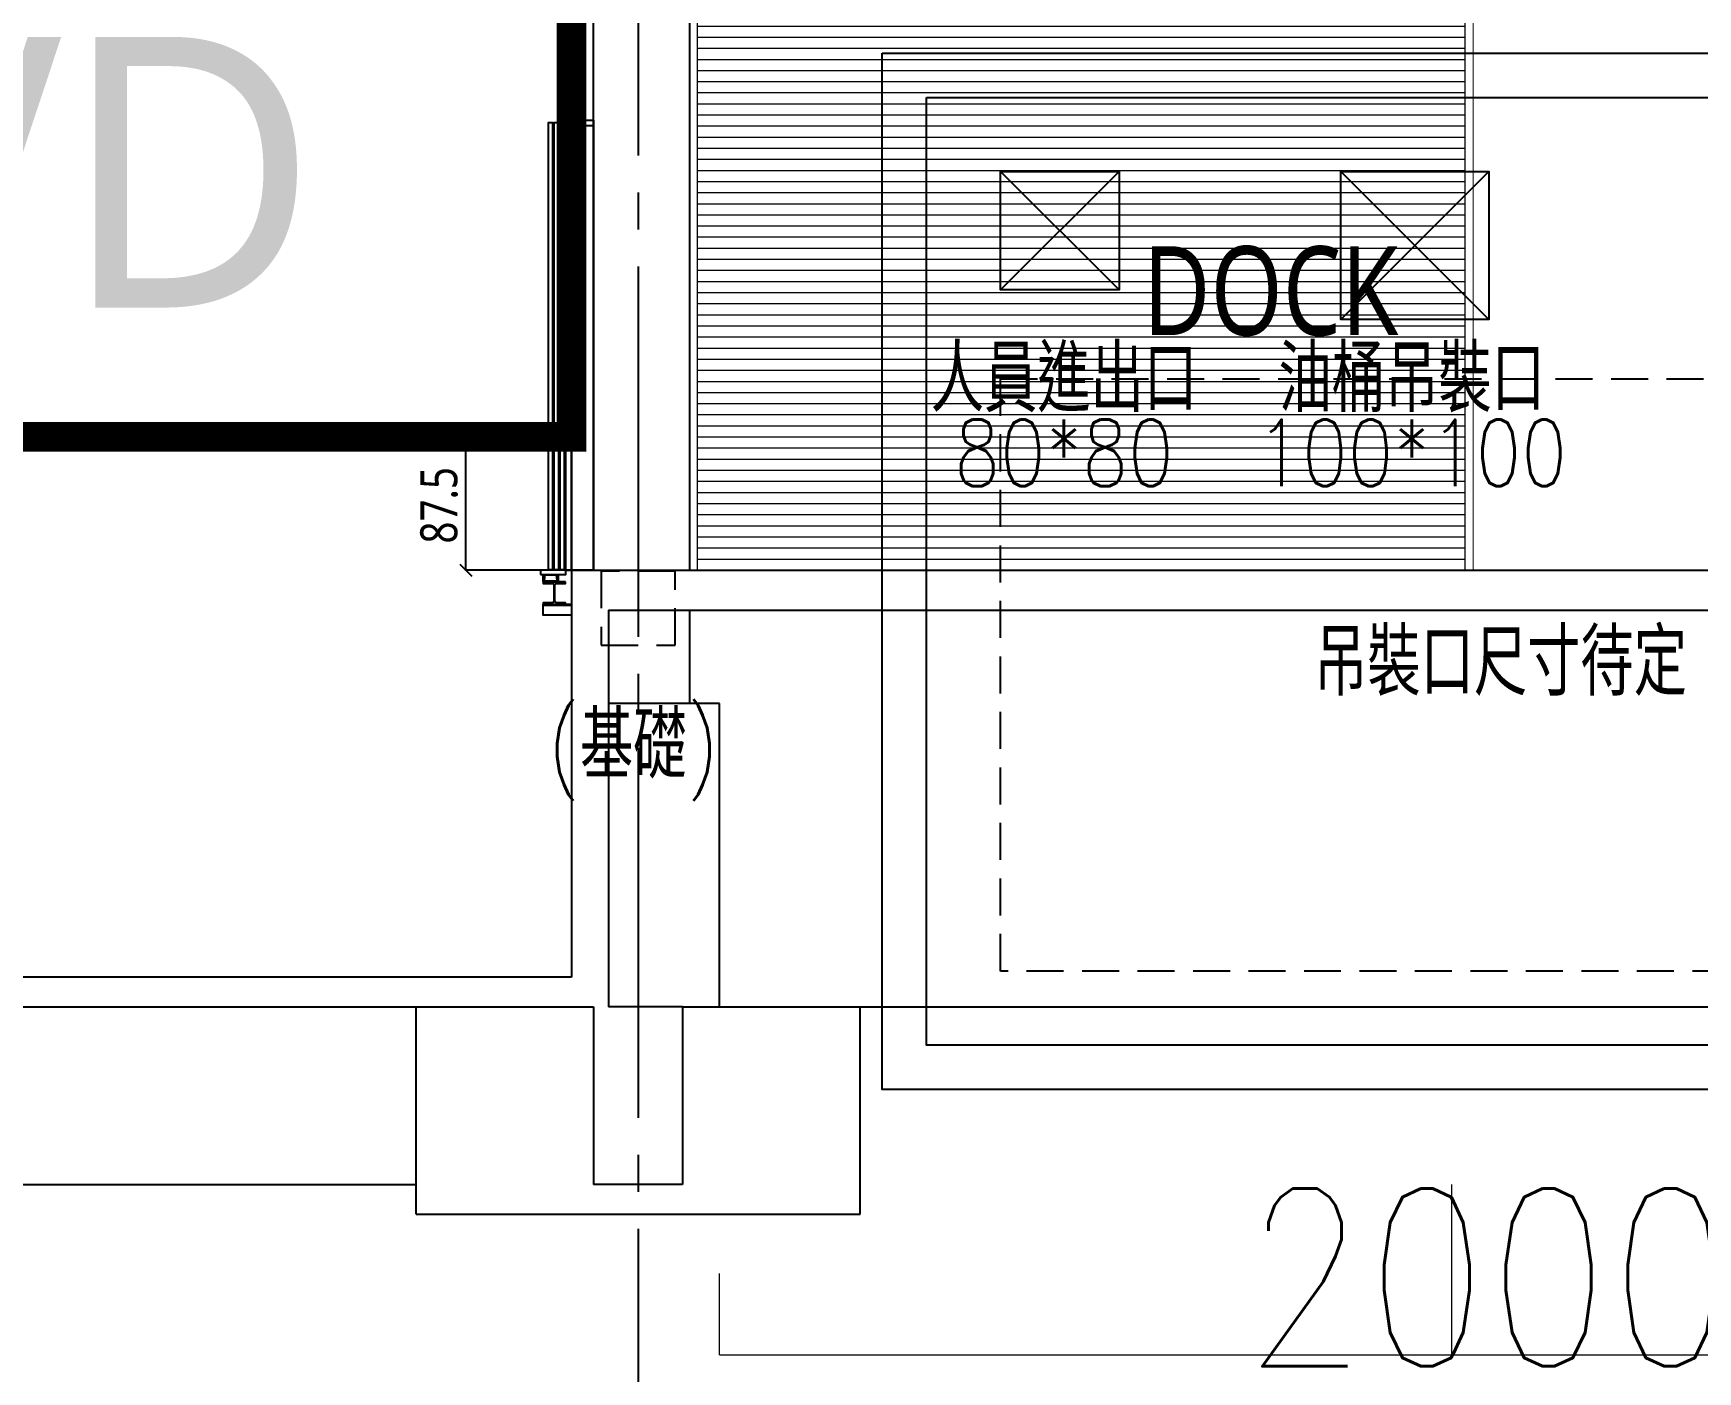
# Model space of a CAD drawing. Extents: x -18489 to 195597, y -1599 to 112111.
# Drawn here: x 23951 to 25076, y 26034 to 26938 of the extents above; entities that cross this region are included whole.
import ezdxf
from ezdxf.enums import TextEntityAlignment as Align
from ezdxf.xclip import XClip

# ---------------------------------------------------------------- set-up
doc = ezdxf.new("R2010")
doc.units = 0
doc.header["$LTSCALE"] = 100
doc.header["$XCLIPFRAME"] = 2
for name, pattern in [('188K-SM-07-F10-MECH-CR PIPE-Y2257103$0$X-S-FAB_SL ALL$0$COL-CEN-LIN', [3.25, 2.5, -0.25, 0.25, -0.25]), ('188K-SM-07-F10-MECH-CR PIPE-Y2257103$0$X-S-FAB_SL ALL$0$HIDDEN', [0.4, 0.3, -0.1]), ('188K-SM-07-F10-MECH-CR PIPE-Y2257103$0$X-S-FAB_SL ALL$0$Wipeout_Contour', [1, 0, -1]), ('X-N-FAB-L10$0$HIDDEN', [0.375, 0.25, -0.125])]:
    doc.linetypes.add(name, pattern=pattern)
for name, color, linetype in [('188K-SM-07-F10-MECH-CR PIPE-Y2257103$0$0-CF-BABY 位', 2, 'Continuous'), ('188K-SM-07-F10-MECH-CR PIPE-Y2257103$0$X-S-FAB_SL ALL$0$A-TEXT', 7, 'Continuous'), ('188K-SM-07-F10-MECH-CR PIPE-Y2257103$0$X-S-FAB_SL ALL$0$A-WALL-IN', 7, 'Continuous'), ('188K-SM-07-F10-MECH-CR PIPE-Y2257103$0$X-S-FAB_SL ALL$0$ASP_1', 1, 'Continuous'), ('188K-SM-07-F10-MECH-CR PIPE-Y2257103$0$X-S-FAB_SL ALL$0$ASP_3', 3, 'Continuous'), ('188K-SM-07-F10-MECH-CR PIPE-Y2257103$0$X-S-FAB_SL ALL$0$ASP_4', 4, 'Continuous'), ('188K-SM-07-F10-MECH-CR PIPE-Y2257103$0$X-S-FAB_SL ALL$0$ASP_5', 5, 'Continuous'), ('188K-SM-07-F10-MECH-CR PIPE-Y2257103$0$X-S-FAB_SL ALL$0$ASP_8', 8, 'Continuous'), ('188K-SM-07-F10-MECH-CR PIPE-Y2257103$0$X-S-FAB_SL ALL$0$CCL', 15, '188K-SM-07-F10-MECH-CR PIPE-Y2257103$0$X-S-FAB_SL ALL$0$COL-CEN-LIN'), ('188K-SM-07-F10-MECH-CR PIPE-Y2257103$0$X-S-FAB_SL ALL$0$Door', 7, 'Continuous'), ('188K-SM-07-F10-MECH-CR PIPE-Y2257103$0$X-S-FAB_SL ALL$0$Hattch', 7, 'Continuous'), ('188K-SM-07-F10-MECH-CR PIPE-Y2257103$0$X-S-FAB_SL ALL$0$HID', 5, '188K-SM-07-F10-MECH-CR PIPE-Y2257103$0$X-S-FAB_SL ALL$0$HIDDEN'), ('188K-SM-07-F10-MECH-CR PIPE-Y2257103$0$X-S-FAB_SL ALL$0$L-ROAD', 7, 'Continuous'), ('188K-SM-07-F10-MECH-CR PIPE-Y2257103$0$X-S-FAB_SL ALL$0$S-COL', 7, 'Continuous'), ('188K-SM-07-F10-MECH-CR PIPE-Y2257103$0$X-S-FAB_SL ALL$0$S-SLAB', 7, 'Continuous'), ('188K-SM-07-F10-MECH-CR PIPE-Y2257103$0$X-S-FAB_SL ALL$0$S-WALL', 7, 'Continuous'), ('188K-SM-07-F10-MECH-CR PIPE-Y2257103$0$X-S-FAB_SL ALL$0$WALL-RC', 1, 'Continuous'), ('X-N-FAB-L10$0$08', 8, 'Continuous'), ('X-N-FAB-L10$0$2', 8, 'Continuous'), ('X-N-FAB-L10$0$4', 8, 'Continuous'), ('X-N-FAB-L10$0$A-BLOCK', 8, 'Continuous'), ('X-N-FAB-L10$0$TXT-CODE', 8, 'Continuous')]:
    doc.layers.add(name, color=color, linetype=linetype)
doc.styles.add('188K-SM-07-F10-MECH-CR PIPE-Y2257103$0$Standard', font='', dxfattribs={"width": 0.8})
doc.styles.add('188K-SM-07-F10-MECH-CR PIPE-Y2257103$0$X-S-FAB_SL ALL$0$Standard', font='', dxfattribs={"width": 0.8})
doc.styles.add('X-N-FAB-L10$0$CHINA', font='simplex.shx', dxfattribs={"width": 0.75, "bigfont": 'chineset.shx'})
doc.styles.get('188K-SM-07-F10-MECH-CR PIPE-Y2257103$0$Standard').set_extended_font_data('Microsoft JhengHei')
doc.styles.get('188K-SM-07-F10-MECH-CR PIPE-Y2257103$0$X-S-FAB_SL ALL$0$Standard').set_extended_font_data('Microsoft JhengHei')
doc.dimstyles.new('188K-SM-07-F10-MECH-CR PIPE-Y2257103$0$X-S-FAB_SL ALL$0$複本 間距', dxfattribs={"dimtxt": 25, "dimasz": 8, "dimexe": 0.3, "dimexo": 0.3, "dimgap": 5, "dimtad": 1, "dimrnd": 0.5, "dimdsep": 46, "dimtxsty": '188K-SM-07-F10-MECH-CR PIPE-Y2257103$0$X-S-FAB_SL ALL$0$Standard', "dimblk": '188K-SM-07-F10-MECH-CR PIPE-Y2257103$0$X-S-FAB_SL ALL$0$_OBLIQUE', "dimcen": 10, "dimdle": 0.3, "dimclrd": 230, "dimclre": 230, "dimclrt": 9, "dimadec": 0, "dimazin": 0, "dimtfac": 1, "dimtix": 1, "dimtmove": 2, "dimatfit": 0, "dimldrblk": '188K-SM-07-F10-MECH-CR PIPE-Y2257103$0$X-S-FAB_SL ALL$0$_OBLIQUE', "dimfxl": 1, "dimtolj": 1, "dimarcsym": 0})

# ---------------------------------------------------------------- blocks, each defined once
blk = doc.blocks.new('188K-SM-07-F10-MECH-CR PIPE-Y2257103$0$TOOL123')
at = {"layer": '188K-SM-07-F10-MECH-CR PIPE-Y2257103$0$0-CF-BABY 位', "const_width": 20}
blk.add_lwpolyline([(24315, -84129.2), (23520, -84129.2), (23520, -83776.1), (24315, -83776.1)], close=True, dxfattribs=at)
at = {"layer": '188K-SM-07-F10-MECH-CR PIPE-Y2257103$0$0-CF-BABY 位', "style": '188K-SM-07-F10-MECH-CR PIPE-Y2257103$0$Standard'}
blk.add_text('PVD', height=182.81, dxfattribs=at).set_placement((23683.3, -84041.9))
blk = doc.blocks.new('188K-SM-07-F10-MECH-CR PIPE-Y2257103$0$X-S-FAB_SL ALL$0$剖面元素_10_3', base_point=(23061.3, -8263.1))
at = {"color": 254, "linetype": '188K-SM-07-F10-MECH-CR PIPE-Y2257103$0$X-S-FAB_SL ALL$0$Wipeout_Contour', "lineweight": 0, "ltscale": 342322.754537}
blk.add_wipeout([(48322.2, -7460.2), (48322.2, -7505.6), (48322.4, -7506.3), (48322.9, -7506.8), (48323.6, -7507), (48332.7, -7507), (48332.7, -7460.2)], dxfattribs=at).dxf.layer = '188K-SM-07-F10-MECH-CR PIPE-Y2257103$0$X-S-FAB_SL ALL$0$Hattch'
at = {"color": 254, "linetype": '188K-SM-07-F10-MECH-CR PIPE-Y2257103$0$X-S-FAB_SL ALL$0$Wipeout_Contour', "lineweight": 0, "ltscale": 733042.331853}
blk.add_wipeout([(47985.3, -8018.1), (48332.7, -8018.1), (48332.7, -7763.1), (48272.8, -7763.1), (48272.8, -7703.1), (48332.7, -7703.1), (48332.7, -7510.6), (48303.8, -7510.6), (48303.8, -7507), (48318.9, -7507), (48319.6, -7506.8), (48320.1, -7506.3), (48320.3, -7505.6), (48320.3, -7460.2), (47985.3, -7460.2)], dxfattribs=at).dxf.layer = '188K-SM-07-F10-MECH-CR PIPE-Y2257103$0$X-S-FAB_SL ALL$0$Hattch'
at = {"layer": '188K-SM-07-F10-MECH-CR PIPE-Y2257103$0$X-S-FAB_SL ALL$0$A-WALL-IN', "color": 8, "lineweight": 0}
blk.add_line((47985.3, -7460.2), (47985.3, -8018.1), dxfattribs=at)
blk = doc.blocks.new('188K-SM-07-F10-MECH-CR PIPE-Y2257103$0$X-S-FAB_SL ALL$0$剖面元素_12_3', base_point=(23061.3, -8263.1))
at = {"color": 254, "linetype": '188K-SM-07-F10-MECH-CR PIPE-Y2257103$0$X-S-FAB_SL ALL$0$Wipeout_Contour', "lineweight": 0, "ltscale": 1200232.69871643}
blk.add_wipeout([(47391.3, -7398.1), (47391.3, -7398.1), (47391.3, -8018.1), (47456.3, -8018.1), (47456.3, -7460.2), (47422.2, -7460.2), (47422.2, -7505.6), (47422.4, -7506.3), (47422.9, -7506.8), (47423.6, -7507), (47438.8, -7507), (47438.8, -7510.6), (47403.8, -7510.6), (47403.8, -7507), (47418.9, -7507), (47419.6, -7506.8), (47420.1, -7506.3), (47420.3, -7505.6), (47420.3, -7425.6), (47420.1, -7424.9), (47419.6, -7424.4), (47418.9, -7424.2), (47403.8, -7424.2), (47403.8, -7420.6), (47391.3, -7420.6)], dxfattribs=at).dxf.layer = '188K-SM-07-F10-MECH-CR PIPE-Y2257103$0$X-S-FAB_SL ALL$0$Hattch'
at = {"color": 254, "linetype": '188K-SM-07-F10-MECH-CR PIPE-Y2257103$0$X-S-FAB_SL ALL$0$Wipeout_Contour', "lineweight": 0, "ltscale": 192446.127695}
blk.add_wipeout([(47401.3, -8045.1), (47401.3, -8108.1), (47456.3, -8108.1), (47456.3, -8045.1)], dxfattribs=at).dxf.layer = '188K-SM-07-F10-MECH-CR PIPE-Y2257103$0$X-S-FAB_SL ALL$0$Hattch'
at = {"layer": '188K-SM-07-F10-MECH-CR PIPE-Y2257103$0$X-S-FAB_SL ALL$0$S-COL', "color": 8, "lineweight": 0}
for p, q in [((47456.3, -8018.1), (47456.3, -7460.2)), ((47456.3, -8108.1), (47456.3, -8045.1))]:
    blk.add_line(p, q, dxfattribs=at)
blk = doc.blocks.new('188K-SM-07-F10-MECH-CR PIPE-Y2257103$0$X-S-FAB_SL ALL$0$剖面元素_1098_3', base_point=(23061.3, -8263.1))
at = {"color": 254, "linetype": '188K-SM-07-F10-MECH-CR PIPE-Y2257103$0$X-S-FAB_SL ALL$0$Wipeout_Contour', "lineweight": 0, "ltscale": 290540.419085}
blk.add_wipeout([(47476.3, -8493.1), (47476.3, -8548.1), (47971.3, -8548.1), (47971.3, -8433.1), (47571.3, -8433.1), (47571.3, -8493.1)], dxfattribs=at).dxf.layer = '188K-SM-07-F10-MECH-CR PIPE-Y2257103$0$X-S-FAB_SL ALL$0$Hattch'
at = {"layer": '188K-SM-07-F10-MECH-CR PIPE-Y2257103$0$X-S-FAB_SL ALL$0$L-ROAD', "color": 8, "lineweight": 0}
blk.add_line((47476.3, -8548.1), (47476.3, -8493.1), dxfattribs=at)
at = {"color": 254, "linetype": '188K-SM-07-F10-MECH-CR PIPE-Y2257103$0$X-S-FAB_SL ALL$0$Wipeout_Contour', "lineweight": 0, "ltscale": 293493.706508}
blk.add_wipeout([(47971.3, -8433.1), (47971.3, -8548.1), (48376.3, -8548.1), (48376.3, -8493.1), (48171.3, -8493.1), (48171.3, -8433.1)], dxfattribs=at).dxf.layer = '188K-SM-07-F10-MECH-CR PIPE-Y2257103$0$X-S-FAB_SL ALL$0$Hattch'
at = {"layer": '188K-SM-07-F10-MECH-CR PIPE-Y2257103$0$X-S-FAB_SL ALL$0$L-ROAD', "color": 8, "lineweight": 0}
for p, q in [((47971.3, -8548.1), (47971.3, -8433.1)), ((47476.3, -8548.1), (47971.3, -8548.1)), ((47971.3, -8548.1), (48376.3, -8548.1))]:
    blk.add_line(p, q, dxfattribs=at)
blk = doc.blocks.new('188K-SM-07-F10-MECH-CR PIPE-Y2257103$0$X-S-FAB_SL ALL$0$剖面元素_1145_3', base_point=(23061.3, -8263.1))
at = {"color": 254, "linetype": '188K-SM-07-F10-MECH-CR PIPE-Y2257103$0$X-S-FAB_SL ALL$0$Wipeout_Contour', "lineweight": 0, "ltscale": 388201.105194}
blk.add_wipeout([(47456.3, -8045.1), (47456.3, -8108.1), (47476.3, -8108.1), (47476.3, -8313.1), (48266.3, -8313.1), (48266.3, -8099.6), (48149.8, -8099.6), (48149.8, -8045.1)], dxfattribs=at).dxf.layer = '188K-SM-07-F10-MECH-CR PIPE-Y2257103$0$X-S-FAB_SL ALL$0$Hattch'
blk = doc.blocks.new('188K-SM-07-F10-MECH-CR PIPE-Y2257103$0$X-S-FAB_SL ALL$0$剖面元素_2220_3', base_point=(23061.3, -8263.1))
at = {"color": 254, "linetype": '188K-SM-07-F10-MECH-CR PIPE-Y2257103$0$X-S-FAB_SL ALL$0$Wipeout_Contour', "lineweight": 0, "ltscale": 192393.648362}
blk.add_wipeout([(47456.3, -8018.1), (47461.3, -8018.1), (47461.3, -7613.1), (47456.3, -7613.1)], dxfattribs=at).dxf.layer = '188K-SM-07-F10-MECH-CR PIPE-Y2257103$0$X-S-FAB_SL ALL$0$Hattch'
at = {"color": 254, "linetype": '188K-SM-07-F10-MECH-CR PIPE-Y2257103$0$X-S-FAB_SL ALL$0$Wipeout_Contour', "lineweight": 0, "ltscale": 194462.07359}
blk.add_wipeout([(47980.3, -7613.1), (47980.3, -8018.1), (47985.3, -8018.1), (47985.3, -7613.1)], dxfattribs=at).dxf.layer = '188K-SM-07-F10-MECH-CR PIPE-Y2257103$0$X-S-FAB_SL ALL$0$Hattch'
at = {"color": 254, "linetype": '188K-SM-07-F10-MECH-CR PIPE-Y2257103$0$X-S-FAB_SL ALL$0$Wipeout_Contour', "lineweight": 0, "ltscale": 193427.861255}
blk.add_wipeout([(47461.3, -7613.1), (47461.3, -8018.1), (47980.3, -8018.1), (47980.3, -7613.1)], dxfattribs=at).dxf.layer = '188K-SM-07-F10-MECH-CR PIPE-Y2257103$0$X-S-FAB_SL ALL$0$Hattch'
at = {"layer": '188K-SM-07-F10-MECH-CR PIPE-Y2257103$0$X-S-FAB_SL ALL$0$Door', "color": 8, "lineweight": 0}
for p, q in [((47461.3, -7613.1), (47456.3, -7613.1)), ((47980.3, -7613.1), (47461.3, -7613.1)), ((47461.3, -7613.1), (47461.3, -8018.1)), ((47980.3, -8018.1), (47980.3, -7613.1)), ((47985.3, -7613.1), (47980.3, -7613.1)), ((47461.3, -7620.6), (47980.3, -7620.6)), ((47461.3, -7628.1), (47980.3, -7628.1)), ((47461.3, -7635.6), (47980.3, -7635.6)), ((47461.3, -7643.1), (47980.3, -7643.1)), ((47461.3, -7650.6), (47980.3, -7650.6)), ((47461.3, -7658.1), (47980.3, -7658.1)), ((47461.3, -7665.6), (47980.3, -7665.6)), ((47461.3, -7673.1), (47980.3, -7673.1)), ((47461.3, -7680.6), (47980.3, -7680.6)), ((47461.3, -7688.1), (47980.3, -7688.1)), ((47461.3, -7695.6), (47980.3, -7695.6)), ((47461.3, -7703.1), (47980.3, -7703.1)), ((47461.3, -7710.6), (47980.3, -7710.6)), ((47461.3, -7718.1), (47980.3, -7718.1)), ((47461.3, -7725.6), (47980.3, -7725.6)), ((47461.3, -7733.1), (47980.3, -7733.1)), ((47461.3, -7740.6), (47980.3, -7740.6)), ((47461.3, -7748.1), (47980.3, -7748.1)), ((47461.3, -7755.6), (47980.3, -7755.6)), ((47461.3, -7763.1), (47980.3, -7763.1)), ((47461.3, -7770.6), (47980.3, -7770.6)), ((47461.3, -7778.1), (47980.3, -7778.1)), ((47461.3, -7785.6), (47980.3, -7785.6)), ((47461.3, -7793.1), (47980.3, -7793.1)), ((47461.3, -7800.6), (47980.3, -7800.6)), ((47461.3, -7808.1), (47980.3, -7808.1)), ((47461.3, -7815.6), (47980.3, -7815.6)), ((47461.3, -7823.1), (47980.3, -7823.1)), ((47461.3, -7830.6), (47980.3, -7830.6)), ((47461.3, -7838.1), (47980.3, -7838.1)), ((47461.3, -7845.6), (47980.3, -7845.6)), ((47461.3, -7853.1), (47980.3, -7853.1)), ((47461.3, -7860.6), (47980.3, -7860.6)), ((47461.3, -7868.1), (47980.3, -7868.1)), ((47461.3, -7875.6), (47980.3, -7875.6)), ((47461.3, -7883.1), (47980.3, -7883.1)), ((47461.3, -7890.6), (47980.3, -7890.6)), ((47461.3, -7898.1), (47980.3, -7898.1)), ((47461.3, -7905.6), (47980.3, -7905.6)), ((47461.3, -7913.1), (47980.3, -7913.1)), ((47461.3, -7920.6), (47980.3, -7920.6)), ((47461.3, -7928.1), (47980.3, -7928.1)), ((47461.3, -7935.6), (47980.3, -7935.6)), ((47461.3, -7943.1), (47980.3, -7943.1)), ((47461.3, -7950.6), (47980.3, -7950.6)), ((47461.3, -7958.1), (47980.3, -7958.1)), ((47461.3, -7965.6), (47980.3, -7965.6)), ((47461.3, -7973.1), (47980.3, -7973.1)), ((47461.3, -7980.6), (47980.3, -7980.6)), ((47461.3, -7988.1), (47980.3, -7988.1)), ((47461.3, -7995.6), (47980.3, -7995.6)), ((47461.3, -8003.1), (47980.3, -8003.1)), ((47461.3, -8010.6), (47980.3, -8010.6))]:
    blk.add_line(p, q, dxfattribs=at)
blk = doc.blocks.new('188K-SM-07-F10-MECH-CR PIPE-Y2257103$0$X-S-FAB_SL ALL$0$A$C2e9ab586')
at = {"layer": '188K-SM-07-F10-MECH-CR PIPE-Y2257103$0$X-S-FAB_SL ALL$0$A-WALL-IN', "lineweight": 0}
blk.add_blockref('188K-SM-07-F10-MECH-CR PIPE-Y2257103$0$X-S-FAB_SL ALL$0$剖面元素_10_3', (-28106.4, 285), dxfattribs=at)
at = {"layer": '188K-SM-07-F10-MECH-CR PIPE-Y2257103$0$X-S-FAB_SL ALL$0$L-ROAD', "lineweight": 0}
blk.add_blockref('188K-SM-07-F10-MECH-CR PIPE-Y2257103$0$X-S-FAB_SL ALL$0$剖面元素_1098_3', (-28106.4, 285), dxfattribs=at)
at = {"layer": '188K-SM-07-F10-MECH-CR PIPE-Y2257103$0$X-S-FAB_SL ALL$0$S-COL', "lineweight": 0}
blk.add_blockref('188K-SM-07-F10-MECH-CR PIPE-Y2257103$0$X-S-FAB_SL ALL$0$剖面元素_12_3', (-28106.4, 285), dxfattribs=at)
at = {"layer": '188K-SM-07-F10-MECH-CR PIPE-Y2257103$0$X-S-FAB_SL ALL$0$S-SLAB', "color": 1, "lineweight": 0}
for p, q in [((-2834.9, 530), (-3791.4, 530)), ((-2841.4, 503), (-3766.4, 503))]:
    blk.add_line(p, q, dxfattribs=at)
at = {"layer": '188K-SM-07-F10-MECH-CR PIPE-Y2257103$0$X-S-FAB_SL ALL$0$Door', "lineweight": 0}
blk.add_blockref('188K-SM-07-F10-MECH-CR PIPE-Y2257103$0$X-S-FAB_SL ALL$0$剖面元素_2220_3', (-28106.4, 285), dxfattribs=at)
at = {"layer": '188K-SM-07-F10-MECH-CR PIPE-Y2257103$0$X-S-FAB_SL ALL$0$S-WALL', "lineweight": 0}
blk.add_blockref('188K-SM-07-F10-MECH-CR PIPE-Y2257103$0$X-S-FAB_SL ALL$0$剖面元素_1145_3', (-28106.4, 285), dxfattribs=at)
at = {"layer": '188K-SM-07-F10-MECH-CR PIPE-Y2257103$0$X-S-FAB_SL ALL$0$A-TEXT', "color": 4, "linetype": 'Continuous', "lineweight": 0, "insert": (-3405.2, 748.7), "char_height": 60, "attachment_point": 1, "style": '188K-SM-07-F10-MECH-CR PIPE-Y2257103$0$X-S-FAB_SL ALL$0$Standard'}
blk.add_mtext('\\A1;{\\pql;\\fMicrosoft JhengHei|b0|i0|c136|p34;DOCK}', dxfattribs=at)
blk = doc.blocks.new('188K-SM-07-F10-MECH-CR PIPE-Y2257103$0$X-S-FAB_SL ALL$0$A$Ceb448ab1')
at = {"layer": '188K-SM-07-F10-MECH-CR PIPE-Y2257103$0$X-S-FAB_SL ALL$0$CCL'}
blk.add_line((24360, 3600), (24360, 0), dxfattribs=at)
blk = doc.blocks.new('188K-SM-07-F10-MECH-CR PIPE-Y2257103$0$X-S-FAB_SL ALL$0$_OBLIQUE')
at = {"color": 0, "linetype": 'ByBlock', "lineweight": -2}
blk.add_line((-0.5, -0.5), (0.5, 0.5), dxfattribs=at)
blk = doc.blocks.new('*D2077')
at = {"layer": '188K-SM-07-F10-MECH-CR PIPE-Y2257103$0$X-S-FAB_SL ALL$0$WALL-RC', "color": 230, "lineweight": -2, "transparency": 16777216}
for p, q in [((19841.2, -72671.5), (19769.8, -72671.5)), ((19770.1, -72759.3), (19770.1, -72671.2)), ((19841.2, -72759), (19769.8, -72759))]:
    blk.add_line(p, q, dxfattribs=at)
at = {"layer": 'DefPoints', "color": 0, "transparency": 16777216}
for p in [(19770.1, -72671.5), (19841.5, -72671.5), (19841.5, -72759)]:
    blk.add_point(p, dxfattribs=at)
at = {"layer": '188K-SM-07-F10-MECH-CR PIPE-Y2257103$0$X-S-FAB_SL ALL$0$WALL-RC', "color": 230, "lineweight": -2, "transparency": 16777216, "xscale": 8, "yscale": 8, "zscale": 8}
for p, rotation in [((19770.1, -72671.5), 90), ((19770.1, -72759), 270)]:
    blk.add_blockref('188K-SM-07-F10-MECH-CR PIPE-Y2257103$0$X-S-FAB_SL ALL$0$_OBLIQUE', p, dxfattribs=dict(at, rotation=rotation))
at = {"layer": '188K-SM-07-F10-MECH-CR PIPE-Y2257103$0$X-S-FAB_SL ALL$0$WALL-RC', "color": 9, "transparency": 16777216, "insert": (19752.1, -72715.2), "char_height": 25, "attachment_point": 5, "rotation": 90, "style": '188K-SM-07-F10-MECH-CR PIPE-Y2257103$0$X-S-FAB_SL ALL$0$Standard'}
blk.add_mtext('\\A1;87.5', dxfattribs=at)
blk = doc.blocks.new('X-N-FAB-L10$0$A$Cb10dda33')
at = {"layer": 'X-N-FAB-L10$0$08', "color": 4, "linetype": 'X-N-FAB-L10$0$HIDDEN'}
blk.add_lwpolyline([(134.7, 530), (814.7, 530), (814.7, 130), (134.7, 130)], close=True, dxfattribs=at)
at = {"layer": 'X-N-FAB-L10$0$08', "linetype": 'X-N-FAB-L10$0$HIDDEN'}
blk.add_lwpolyline([(-135.3, 350), (-85.3, 350), (-85.3, 400), (-135.3, 400)], close=True, dxfattribs=at)
at = {"layer": 'X-N-FAB-L10$0$2'}
for points in [[(54.7, 750), (2054.7, 750), (2054.7, 50), (54.7, 50)], [(84.7, 720), (2024.7, 720), (2024.7, 80), (84.7, 80)]]:
    blk.add_lwpolyline(points, close=True, dxfattribs=at)
at = {"layer": 'X-N-FAB-L10$0$4'}
for points in [[(134.7, 670), (214.7, 670), (214.7, 590), (134.7, 590), (134.7, 670)], [(214.7, 670), (134.7, 590)], [(134.7, 670), (214.7, 590)], [(364.7, 670), (464.7, 570)], [(464.7, 670), (364.7, 570)]]:
    blk.add_lwpolyline(points, dxfattribs=at)
blk.add_lwpolyline([(364.7, 670), (464.7, 670), (464.7, 570), (364.7, 570)], close=True, dxfattribs=at)
at = {"layer": 'X-N-FAB-L10$0$08', "style": 'X-N-FAB-L10$0$CHINA', "width": 0.8}
blk.add_text('(基礎)', height=45, dxfattribs=at).set_placement((-113.5, 282.5), align=Align.MIDDLE_CENTER)
at = {"layer": 'X-N-FAB-L10$0$TXT-CODE', "style": 'X-N-FAB-L10$0$CHINA', "width": 0.8}
for s, p in [('人員進出口', (177.5, 530)), ('油桶吊裝口', (412.5, 530)), ('80*80', (177.5, 480)), ('100*100', (412.5, 480)), ('吊裝口尺寸待定', (472.5, 338.5))]:
    blk.add_text(s, height=45, dxfattribs=at).set_placement(p, align=Align.MIDDLE_CENTER)
blk = doc.blocks.new('X-N-FAB-L10')
at = {"layer": 'X-N-FAB-L10$0$A-BLOCK'}
blk.add_blockref('X-N-FAB-L10$0$A$Cb10dda33', (24470.3, 26175), dxfattribs=at)
at = {"layer": 'X-N-FAB-L10$0$TXT-CODE', "style": 'X-N-FAB-L10$0$CHINA', "width": 0.8}
blk.add_text('2000*700 樑下淨空間300', height=120, dxfattribs=at).set_placement((25486.807, 26098), align=Align.MIDDLE_CENTER)
blk.add_text('2000*700 樑下淨空間300', height=120, dxfattribs=at).set_placement((25486.807, 26098), align=Align.MIDDLE_CENTER)
blk = doc.blocks.new('188K-SM-07-F10-MECH-CR PIPE-Y2257103$0$X-S-FAB_SL ALL')
at = {"layer": '188K-SM-07-F10-MECH-CR PIPE-Y2257103$0$X-S-FAB_SL ALL$0$ASP_1'}
blk.add_blockref('188K-SM-07-F10-MECH-CR PIPE-Y2257103$0$X-S-FAB_SL ALL$0$A$C2e9ab586', (23632.864, -73288.977), dxfattribs=at)
for p, q in [((19841.479, -72758.977), (19841.479, -73033.977)), ((19841.479, -72758.977), (20841.479, -72758.977)), ((19866.479, -72785.977), (19866.479, -73053.977)), ((19866.479, -72785.977), (20791.479, -72785.977)), ((19841.479, -73033.977), (19076.479, -73033.977)), ((19076.479, -73053.977), (19856.479, -73053.977)), ((19856.479, -73053.977), (19856.479, -73173.977)), ((19916.479, -73053.977), (19866.479, -73053.977)), ((19916.479, -73053.977), (19916.479, -73173.977)), ((19916.479, -73173.977), (19856.479, -73173.977))]:
    blk.add_line(p, q, dxfattribs=at)
at = {"layer": '188K-SM-07-F10-MECH-CR PIPE-Y2257103$0$X-S-FAB_SL ALL$0$ASP_3'}
for p, q in [((19841.479, -72758.977), (19841.479, -71958.977)), ((19856.479, -72758.977), (19856.479, -71958.977))]:
    blk.add_line(p, q, dxfattribs=at)
for points in [[(19841.479, -72758.977), (19856.479, -72758.977)], [(19856.479, -72758.977), (19841.479, -72758.977)]]:
    blk.add_lwpolyline(points, dxfattribs=at)
at = {"layer": '188K-SM-07-F10-MECH-CR PIPE-Y2257103$0$X-S-FAB_SL ALL$0$ASP_4'}
for p, q in [((19837.679, -72758.977), (19837.679, -72454.977)), ((19837.679, -72454.977), (19856.479, -72454.977)), ((19856.479, -72458.977), (19837.679, -72458.977)), ((19822.479, -72782.577), (19841.479, -72782.577))]:
    blk.add_line(p, q, dxfattribs=at)
at = {"layer": '188K-SM-07-F10-MECH-CR PIPE-Y2257103$0$X-S-FAB_SL ALL$0$ASP_4', "linetype": '188K-SM-07-F10-MECH-CR PIPE-Y2257103$0$X-S-FAB_SL ALL$0$HIDDEN'}
blk.add_line((19837.679, -72758.977), (19856.479, -72758.977), dxfattribs=at)
at = {"layer": '188K-SM-07-F10-MECH-CR PIPE-Y2257103$0$X-S-FAB_SL ALL$0$ASP_4'}
for points in [[(19825.679, -72758.477), (19828.879, -72758.477), (19828.879, -72456.977), (19825.679, -72456.977)], [(19829.679, -72758.477), (19832.879, -72758.477), (19832.879, -72456.977), (19829.679, -72456.977)], [(19833.679, -72758.477), (19836.879, -72758.477), (19836.879, -72456.977), (19833.679, -72456.977)], [(19820.479, -72761.977), (19837.679, -72761.977), (19837.679, -72758.977), (19820.479, -72758.977)], [(19823.084, -72766.977), (19831.873, -72766.977), (19831.873, -72766.377), (19823.084, -72766.377)], [(19822.479, -72781.977), (19841.479, -72781.977), (19841.479, -72789.477), (19822.479, -72789.477)]]:
    blk.add_lwpolyline(points, close=True, dxfattribs=at)
for points in [[(19832.479, -72761.977), (19832.479, -72766.977), (19832.292, -72766.977, -0.38887873), (19831.894, -72766.612), (19831.596, -72763.207, 0.38887873), (19830.799, -72762.477), (19824.159, -72762.477, 0.38887873), (19823.362, -72763.207), (19823.064, -72766.612, -0.38887873), (19822.665, -72766.977), (19822.479, -72766.977), (19822.479, -72761.977)], [(19837.479, -72766.977), (19822.479, -72766.977), (19822.479, -72767.977), (19828.529, -72767.977, -0.41421356), (19829.629, -72769.077), (19829.629, -72779.877, -0.41421356), (19828.529, -72780.977), (19822.479, -72780.977), (19822.479, -72781.977), (19837.479, -72781.977), (19837.479, -72780.977), (19831.429, -72780.977, -0.41421356), (19830.329, -72779.877), (19830.329, -72769.077, -0.41421356), (19831.429, -72767.977), (19837.479, -72767.977)]]:
    blk.add_lwpolyline(points, format="xyb", close=True, dxfattribs=at)
at = {"layer": '188K-SM-07-F10-MECH-CR PIPE-Y2257103$0$X-S-FAB_SL ALL$0$ASP_5'}
for p, q in [((19841.479, -72454.977), (19841.479, -72758.977)), ((19856.479, -72454.977), (19856.479, -72758.977))]:
    blk.add_line(p, q, dxfattribs=at)
at = {"layer": '188K-SM-07-F10-MECH-CR PIPE-Y2257103$0$X-S-FAB_SL ALL$0$ASP_8'}
for p, q in [((19921.479, -72758.977), (19921.479, -71981.477)), ((19921.479, -72848.977), (19921.479, -72785.977)), ((19941.479, -72848.977), (19866.479, -72848.977)), ((19941.479, -73053.977), (19941.479, -72848.977)), ((19736.479, -73193.977), (19736.479, -73053.977)), ((19916.479, -73053.977), (20756.479, -73053.977)), ((20036.479, -73193.977), (20036.479, -73053.977)), ((19121.479, -73173.977), (19736.479, -73173.977)), ((19736.479, -73193.977), (20036.479, -73193.977))]:
    blk.add_line(p, q, dxfattribs=at)
at = {"layer": '188K-SM-07-F10-MECH-CR PIPE-Y2257103$0$X-S-FAB_SL ALL$0$HID', "linetype": '188K-SM-07-F10-MECH-CR PIPE-Y2257103$0$X-S-FAB_SL ALL$0$HIDDEN'}
blk.add_lwpolyline([(19076.479, -72671.477), (19841.479, -72671.477)], dxfattribs=at)
at = {"layer": '188K-SM-07-F10-MECH-CR PIPE-Y2257103$0$X-S-FAB_SL ALL$0$CCL'}
blk.add_blockref('188K-SM-07-F10-MECH-CR PIPE-Y2257103$0$X-S-FAB_SL ALL$0$A$Ceb448ab1', (-4473.521, -73553.977), dxfattribs=at)
at = {"layer": '188K-SM-07-F10-MECH-CR PIPE-Y2257103$0$X-S-FAB_SL ALL$0$WALL-RC'}
dim = blk.add_linear_dim(base=(19770.056, -72671.477), p1=(19841.479, -72758.977), p2=(19841.479, -72671.477), angle=90, dimstyle='188K-SM-07-F10-MECH-CR PIPE-Y2257103$0$X-S-FAB_SL ALL$0$複本 間距', override={"dimadec": 3}, dxfattribs=at)
dim.commit()
dim.dimension.update_dxf_attribs({"geometry": '*D2077', "text_midpoint": (19752.136, -72715.227)})
blk = doc.blocks.new('188K-SM-07-F10-MECH-CR PIPE-Y2257103')
blk.add_blockref('188K-SM-07-F10-MECH-CR PIPE-Y2257103$0$TOOL123', (0, 110795.018))
ref = blk.add_blockref('188K-SM-07-F10-MECH-CR PIPE-Y2257103$0$X-S-FAB_SL ALL', (4473.521, 99334.763))
XClip(ref).set_block_clipping_path([(-7553.4648570136, -75341.9369645483), (24026.2025623869, -67725.7696244382)])

msp = doc.modelspace()

# ---------------------------------------------------------------- block references
msp.add_blockref('188K-SM-07-F10-MECH-CR PIPE-Y2257103', (0, 0))

# ---------------------------------------------------------------- next in the draw order: block references
msp.add_blockref('X-N-FAB-L10', (0, 0))

doc.saveas('drawing.dxf')
